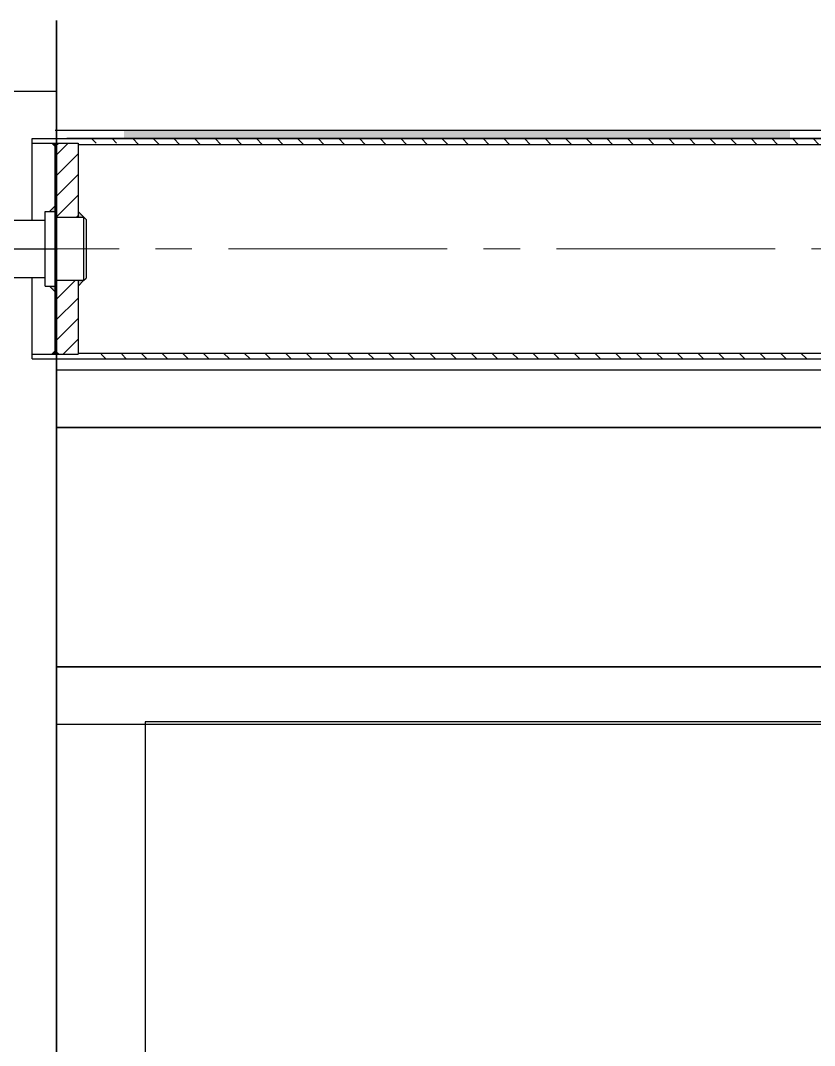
# Model space of a CAD drawing. Header units: millimetres. Extents: x 163705 to 1616509, y 81827 to 302547.
# Drawn here: x 246066 to 246758, y 154474 to 155368 of the extents above; entities that cross this region are included whole.
import ezdxf

# ---------------------------------------------------------------- set-up
doc = ezdxf.new("R2010")
doc.units = ezdxf.units.MM
doc.header["$LTSCALE"] = 10
doc.linetypes.add('CENTER2', pattern=[28.575, 19.05, -3.175, 3.175, -3.175])
doc.layers.add('1-中心线', color=1, linetype='CENTER2', lineweight=0)

# ---------------------------------------------------------------- blocks, each defined once
blk = doc.blocks.new('G$C5344DCDD')
h = blk.add_hatch(color=256)
h.paths.add_polyline_path([(-6928.11, 2015.11), (-6923.11, 2015.11), (-6928.11, 2020.11)], flags=0)
h.paths.add_polyline_path([(-6993.11, 2015.11), (-6993.11, 2020.11), (-6998.11, 2015.11)], flags=0)
h.paths.add_polyline_path([(-6988.11, 1990.11), (-6988.11, 1995.11), (-6993.11, 1995.11)], flags=0)
h.paths.add_polyline_path([(-6928.11, 1995.11), (-6933.11, 1995.11), (-6933.11, 1990.11)], flags=0)
for points in [[(-7049.61, 2015.11), (-7052.61, 2018.11), (-7052.61, 2012.11)], [(-6868.61, 2012.11), (-6868.61, 2018.11), (-6871.61, 2015.11)], [(-7056.61, 1375.11), (-7063.61, 1375.11), (-7063.61, 1955.11), (-7056.61, 1955.11)]]:
    blk.add_hatch(color=256).paths.add_polyline_path(points, flags=0)
h = blk.add_hatch()
h.set_pattern_fill('ANSI31', color=256, style=0, pattern_type=0)
h.set_pattern_definition([(45, (-4108.484, 792.419), (-8.980256, 8.980256), [])])
h.paths.add_polyline_path([(-6868.61, 1995.11), (-6868.61, 2012.11), (-6871.61, 2015.11), (-6933.11, 2015.11), (-6933.11, 1995.11)], flags=0)
h.paths.add_polyline_path([(-6988.11, 1995.11), (-6988.11, 2015.11), (-7049.61, 2015.11), (-7052.61, 2012.11), (-7052.61, 1995.11)], flags=0)
h = blk.add_hatch()
h.set_pattern_fill('ANSI31', color=256, style=0, pattern_type=0)
h.set_pattern_definition([(315, (-4108.484, 792.419), (8.980256, 8.980256), [])])
h.paths.add_polyline_path([(-6869.61, 1405.11), (-6864.61, 1405.11), (-6864.61, 1928.04), (-6869.61, 1932.26)], flags=0)
h.paths.add_polyline_path([(-6864.61, 1985.11), (-6868.61, 1985.11), (-6868.61, 1945.11), (-6869.61, 1945.11), (-6869.61, 1932.26), (-6864.61, 1928.04)], flags=0)
h.paths.add_polyline_path([(-6864.61, 1405.11), (-6869.61, 1405.11), (-6869.61, 865.11), (-6868.61, 865.11), (-6868.61, 825.11), (-6864.61, 825.11)], flags=0)
h.paths.add_polyline_path([(-7051.61, 1405.11), (-7056.61, 1405.11), (-7056.61, 825.11), (-7052.61, 825.11), (-7052.61, 865.11), (-7051.61, 865.11)], flags=0)
h.paths.add_polyline_path([(-7051.61, 1945.11), (-7052.61, 1945.11), (-7052.61, 1985.11), (-7056.61, 1985.11), (-7056.61, 1405.11), (-7051.61, 1405.11)], flags=0)
for p, q in [((-6960.61, 2141.11), (-6960.61, 2013.11)), ((-6985.61, 2089.11), (-6985.61, 2023.91)), ((-6935.61, 2089.11), (-6935.61, 2023.91)), ((-7056.61, 2035.11), (-7056.61, 695.11)), ((-6985.61, 2035.11), (-7056.61, 2035.11)), ((-7052.61, 2035.11), (-7052.61, 1995.11)), ((-6864.61, 2035.11), (-6935.61, 2035.11)), ((-6868.61, 2035.11), (-6868.61, 1995.11)), ((-6864.61, 2035.11), (-6864.61, 695.11)), ((-6993.11, 2020.11), (-6998.11, 2015.11)), ((-6993.11, 2023.91), (-6993.11, 2015.11)), ((-6928.11, 2023.91), (-6993.11, 2023.91)), ((-6930.11, 2023.91), (-6991.11, 2023.91)), ((-6928.11, 2023.91), (-6928.11, 2015.11)), ((-6928.11, 2020.11), (-6923.11, 2015.11)), ((-7063.61, 715.11), (-7063.61, 2015.11)), ((-7063.61, 715.11), (-7063.61, 2015.11)), ((-7056.61, 2015.11), (-7056.61, 2005.11)), ((-7049.61, 2015.11), (-7052.61, 2018.11)), ((-7049.61, 2015.11), (-7052.61, 2012.11)), ((-6871.61, 2015.11), (-7049.61, 2015.11)), ((-6988.11, 2015.11), (-6988.11, 1990.11)), ((-6933.11, 2015.11), (-6933.11, 1990.11)), ((-6871.61, 2015.11), (-6868.61, 2018.11)), ((-6871.61, 2015.11), (-6868.61, 2012.11)), ((-7056.61, 725.11), (-7056.61, 2005.11)), ((-7056.61, 725.11), (-7056.61, 2005.11)), ((-7052.61, 1995.11), (-6988.11, 1995.11)), ((-7051.61, 1995.11), (-7051.61, 735.11)), ((-6993.11, 1995.11), (-6988.11, 1990.11)), ((-6928.11, 1995.11), (-6933.11, 1990.11)), ((-6933.11, 1995.11), (-6868.61, 1995.11)), ((-6869.61, 1995.11), (-6869.61, 735.11)), ((-6988.11, 1990.11), (-6986.11, 1988.11)), ((-6933.11, 1990.11), (-6988.11, 1990.11)), ((-6986.11, 1988.11), (-6935.11, 1988.11)), ((-6933.11, 1990.11), (-6935.11, 1988.11))]:
    blk.add_line(p, q)
at = {"lineweight": 35}
for p, q in [((-6401.25, 2014.14), (-7159.57, 2014.14)), ((-6894.68, 2014.14), (-7139.68, 2014.14)), ((-6804.68, 2014.14), (-6804.68, 659.14)), ((-6596.25, 2014.14), (-6596.25, 659.14)), ((-6574.1, 2014.14), (1554.72, 2014.14))]:
    blk.add_line(p, q, dxfattribs=at)
for points in [[(-7097.59, 2082.14), (3578.78, 2082.14), (3578.78, 2014.14), (-7097.59, 2014.14)], [(-6854.68, 2014.14), (-6804.68, 2014.14), (-6804.68, 659.14), (-6854.68, 659.14)], [(-6596.25, 2014.14), (-6546.25, 2014.14), (-6546.25, 659.14), (-6596.25, 659.14)], [(-6548.09, 1936.64), (3571.88, 1936.64), (3571.88, 736.64), (-6548.09, 736.64)]]:
    blk.add_lwpolyline(points, close=True)
at = {"layer": '1-中心线'}
blk.add_line((-6960.61, 2149.98), (-6960.61, 570.84), dxfattribs=at)
blk = doc.blocks.new('A$C790c3438')
at = {"xscale": -1, "rotation": 89.99999999999993}
blk.add_blockref('G$C5344DCDD', (2967.09, 9202.25), dxfattribs=at)

msp = doc.modelspace()

# ---------------------------------------------------------------- block references
msp.add_blockref('A$C790c3438', (245144.313, 139006.156))

doc.saveas('drawing.dxf')
